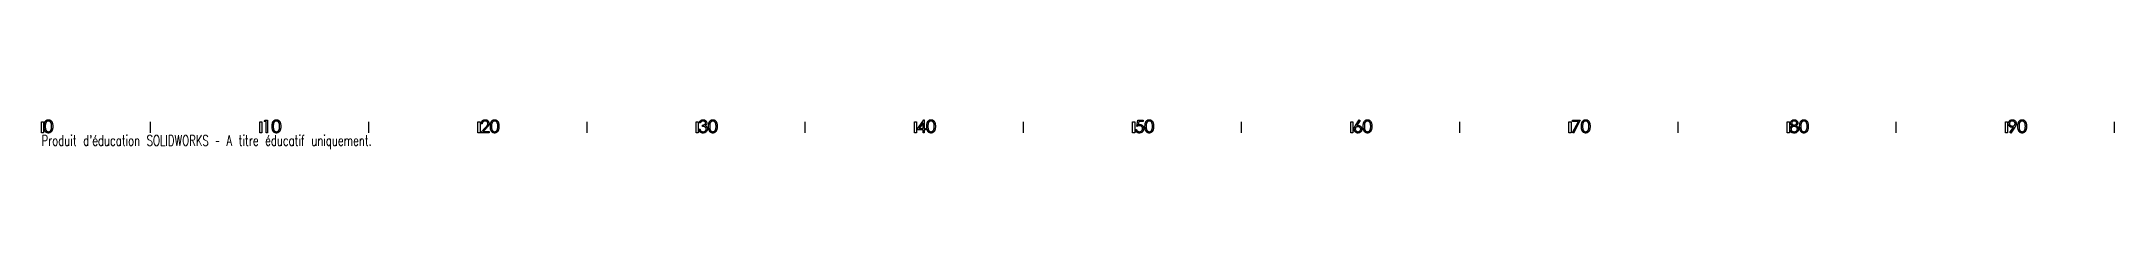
# Model space of a CAD drawing. Header units: millimetres. Extents: x 0 to 950, y -8 to 6.
import ezdxf

# ---------------------------------------------------------------- set-up
doc = ezdxf.new("R2010")
doc.units = ezdxf.units.MM
doc.styles.add('SLDTEXTSTYLE0', font='TXT', dxfattribs={"width": 0.7, "bigfont": 'bigfont'})

msp = doc.modelspace()

# ---------------------------------------------------------------- linework, layer by layer
at = {"color": 7, "linetype": 'Continuous'}
for p, q in [((0, 0), (0, 5)), ((0, 5), (1, 5)), ((1, 0), (0, 0)), ((1, 5), (1, 0)), ((50, 0), (50, 5)), ((100, 0), (100, 5)), ((100, 5), (101, 5)), ((101, 0), (100, 0)), ((101, 5), (101, 0)), ((150, 0), (150, 5)), ((200, 0), (200, 5)), ((200, 5), (201, 5)), ((201, 0), (200, 0)), ((201, 5), (201, 0)), ((250, 0), (250, 5)), ((300, 0), (300, 5)), ((300, 5), (301, 5)), ((301, 0), (300, 0)), ((301, 5), (301, 0)), ((350, 0), (350, 5)), ((400, 0), (400, 5)), ((400, 5), (401, 5)), ((401, 0), (400, 0)), ((401, 5), (401, 0)), ((450, 0), (450, 5)), ((500, 0), (500, 5)), ((500, 5), (501, 5)), ((501, 0), (500, 0)), ((501, 5), (501, 0)), ((550, 0), (550, 5)), ((600, 0), (600, 5)), ((600, 5), (601, 5)), ((601, 0), (600, 0)), ((601, 5), (601, 0)), ((650, 0), (650, 5)), ((700, 0), (700, 5)), ((700, 5), (701, 5)), ((701, 0), (700, 0)), ((701, 5), (701, 0)), ((750, 0), (750, 5)), ((800, 0), (800, 5)), ((800, 5), (801, 5)), ((801, 0), (800, 0)), ((801, 5), (801, 0)), ((850, 0), (850, 5)), ((900, 0), (900, 5)), ((900, 5), (901, 5)), ((901, 0), (900, 0)), ((901, 5), (901, 0)), ((950, 0), (950, 5))]:
    msp.add_line(p, q, dxfattribs=at)
at = {"color": 7, "linetype": 'Continuous', "flags": 128}
for points in [[(1.22, 2.91), (1.23, 3.19), (1.24, 3.45), (1.26, 3.7), (1.29, 3.93), (1.32, 4.15), (1.36, 4.34), (1.41, 4.53), (1.47, 4.69), (1.53, 4.84), (1.61, 4.99), (1.68, 5.12), (1.77, 5.24), (1.86, 5.36), (1.95, 5.46), (2.06, 5.56), (2.16, 5.64), (2.28, 5.72), (2.4, 5.79), (2.52, 5.84), (2.64, 5.89), (2.77, 5.92), (2.9, 5.95), (3.03, 5.97), (3.17, 5.97), (3.17, 5.97), (3.31, 5.97), (3.45, 5.95), (3.58, 5.92), (3.71, 5.89), (3.83, 5.84), (3.95, 5.79), (4.07, 5.72), (4.19, 5.64), (4.3, 5.56), (4.41, 5.46), (4.51, 5.35), (4.6, 5.24), (4.69, 5.11), (4.77, 4.97), (4.84, 4.82), (4.91, 4.66), (4.98, 4.49), (5.03, 4.31), (5.08, 4.11), (5.11, 3.9), (5.14, 3.67), (5.16, 3.43), (5.17, 3.18), (5.18, 2.91), (5.18, 2.91), (5.17, 2.64), (5.16, 2.39), (5.14, 2.15), (5.11, 1.92), (5.08, 1.71), (5.03, 1.51), (4.98, 1.33), (4.92, 1.16), (4.85, 1), (4.77, 0.86), (4.69, 0.72), (4.61, 0.59), (4.51, 0.47), (4.41, 0.37), (4.31, 0.27), (4.19, 0.18), (4.08, 0.1), (3.96, 0.04), (3.83, -0.02), (3.71, -0.07), (3.58, -0.1), (3.45, -0.13), (3.31, -0.14), (3.17, -0.15), (3.17, -0.15), (3.03, -0.14), (2.9, -0.13), (2.77, -0.1), (2.64, -0.07), (2.52, -0.02), (2.4, 0.03), (2.28, 0.1), (2.17, 0.17), (2.06, 0.26), (1.96, 0.35), (1.86, 0.46), (1.77, 0.57), (1.69, 0.69), (1.61, 0.83), (1.54, 0.97), (1.47, 1.13), (1.42, 1.29), (1.36, 1.48), (1.32, 1.68), (1.29, 1.89), (1.26, 2.12), (1.24, 2.37), (1.23, 2.63), (1.22, 2.91)], [(1.75, 2.91), (1.75, 2.68), (1.76, 2.46), (1.77, 2.25), (1.79, 2.06), (1.82, 1.89), (1.85, 1.73), (1.88, 1.58), (1.92, 1.45), (1.97, 1.33), (2.02, 1.22), (2.08, 1.11), (2.15, 1.02), (2.21, 0.93), (2.29, 0.85), (2.37, 0.77), (2.45, 0.7), (2.63, 0.59), (2.81, 0.51), (3, 0.46), (3.19, 0.45), (3.19, 0.45), (3.38, 0.46), (3.57, 0.51), (3.75, 0.59), (3.92, 0.7), (4, 0.76), (4.08, 0.84), (4.15, 0.92), (4.22, 1.01), (4.28, 1.11), (4.34, 1.21), (4.39, 1.33), (4.44, 1.45), (4.44, 1.45), (4.49, 1.6), (4.53, 1.77), (4.57, 1.94), (4.6, 2.12), (4.63, 2.3), (4.64, 2.5), (4.65, 2.7), (4.66, 2.91), (4.66, 2.91), (4.65, 3.12), (4.65, 3.32), (4.63, 3.51), (4.61, 3.69), (4.58, 3.86), (4.55, 4.02), (4.51, 4.18), (4.46, 4.32), (4.41, 4.45), (4.35, 4.57), (4.29, 4.69), (4.23, 4.79), (4.16, 4.89), (4.08, 4.97), (4, 5.05), (3.92, 5.12), (3.74, 5.23), (3.56, 5.31), (3.38, 5.36), (3.19, 5.37), (3.19, 5.37), (3, 5.36), (2.81, 5.31), (2.63, 5.23), (2.45, 5.12), (2.37, 5.05), (2.29, 4.98), (2.22, 4.9), (2.15, 4.81), (2.08, 4.71), (2.03, 4.6), (1.97, 4.49), (1.93, 4.37), (1.88, 4.24), (1.85, 4.1), (1.82, 3.94), (1.79, 3.76), (1.77, 3.57), (1.76, 3.37), (1.75, 3.14), (1.75, 2.91)], [(102.46, 5.82), (103.54, 5.82), (103.54, 5.82), (103.54, 0), (103.54, 0), (103.01, 0), (103.01, 0), (103.01, 5.22), (103.01, 5.22), (102.12, 5.22), (102.12, 5.22), (102.46, 5.82)], [(105.7, 2.91), (105.7, 3.19), (105.72, 3.45), (105.74, 3.7), (105.76, 3.93), (105.8, 4.15), (105.84, 4.34), (105.89, 4.53), (105.95, 4.69), (106.01, 4.84), (106.08, 4.99), (106.16, 5.12), (106.24, 5.24), (106.33, 5.36), (106.43, 5.46), (106.53, 5.56), (106.64, 5.64), (106.76, 5.72), (106.87, 5.79), (106.99, 5.84), (107.12, 5.89), (107.25, 5.92), (107.38, 5.95), (107.51, 5.97), (107.65, 5.97), (107.65, 5.97), (107.79, 5.97), (107.92, 5.95), (108.05, 5.92), (108.18, 5.89), (108.31, 5.84), (108.43, 5.79), (108.55, 5.72), (108.67, 5.64), (108.78, 5.56), (108.88, 5.46), (108.98, 5.35), (109.08, 5.24), (109.16, 5.11), (109.25, 4.97), (109.32, 4.82), (109.39, 4.66), (109.45, 4.49), (109.51, 4.31), (109.55, 4.11), (109.59, 3.9), (109.62, 3.67), (109.64, 3.43), (109.65, 3.18), (109.66, 2.91), (109.66, 2.91), (109.65, 2.64), (109.64, 2.39), (109.62, 2.15), (109.59, 1.92), (109.55, 1.71), (109.51, 1.51), (109.46, 1.33), (109.39, 1.16), (109.33, 1), (109.25, 0.86), (109.17, 0.72), (109.08, 0.59), (108.99, 0.47), (108.89, 0.37), (108.78, 0.27), (108.67, 0.18), (108.55, 0.1), (108.43, 0.04), (108.31, -0.02), (108.19, -0.07), (108.06, -0.1), (107.92, -0.13), (107.79, -0.14), (107.65, -0.15), (107.65, -0.15), (107.51, -0.14), (107.38, -0.13), (107.25, -0.1), (107.12, -0.07), (107, -0.02), (106.88, 0.03), (106.76, 0.1), (106.65, 0.17), (106.54, 0.26), (106.44, 0.35), (106.34, 0.46), (106.25, 0.57), (106.17, 0.69), (106.09, 0.83), (106.02, 0.97), (105.95, 1.13), (105.89, 1.29), (105.84, 1.48), (105.8, 1.68), (105.76, 1.89), (105.74, 2.12), (105.72, 2.37), (105.7, 2.63), (105.7, 2.91)], [(106.22, 2.91), (106.23, 2.68), (106.24, 2.46), (106.25, 2.25), (106.27, 2.06), (106.29, 1.89), (106.32, 1.73), (106.36, 1.58), (106.4, 1.45), (106.45, 1.33), (106.5, 1.22), (106.56, 1.11), (106.62, 1.02), (106.69, 0.93), (106.76, 0.85), (106.84, 0.77), (106.93, 0.7), (107.11, 0.59), (107.29, 0.51), (107.47, 0.46), (107.67, 0.45), (107.67, 0.45), (107.86, 0.46), (108.04, 0.51), (108.22, 0.59), (108.4, 0.7), (108.48, 0.76), (108.56, 0.84), (108.63, 0.92), (108.7, 1.01), (108.76, 1.11), (108.82, 1.21), (108.87, 1.33), (108.91, 1.45), (108.91, 1.45), (108.97, 1.6), (109.01, 1.77), (109.05, 1.94), (109.08, 2.12), (109.1, 2.3), (109.12, 2.5), (109.13, 2.7), (109.13, 2.91), (109.13, 2.91), (109.13, 3.12), (109.12, 3.32), (109.11, 3.51), (109.09, 3.69), (109.06, 3.86), (109.02, 4.02), (108.98, 4.18), (108.94, 4.32), (108.89, 4.45), (108.83, 4.57), (108.77, 4.69), (108.71, 4.79), (108.64, 4.89), (108.56, 4.97), (108.48, 5.05), (108.4, 5.12), (108.22, 5.23), (108.04, 5.31), (107.86, 5.36), (107.67, 5.37), (107.67, 5.37), (107.47, 5.36), (107.28, 5.31), (107.1, 5.23), (106.93, 5.12), (106.84, 5.05), (106.77, 4.98), (106.69, 4.9), (106.62, 4.81), (106.56, 4.71), (106.5, 4.6), (106.45, 4.49), (106.4, 4.37), (106.36, 4.24), (106.33, 4.1), (106.29, 3.94), (106.27, 3.76), (106.25, 3.57), (106.24, 3.37), (106.23, 3.14), (106.22, 2.91)], [(201.97, 4.03), (201.45, 4.03), (201.45, 4.03), (201.46, 4.24), (201.49, 4.44), (201.54, 4.62), (201.6, 4.8), (201.68, 4.97), (201.77, 5.13), (201.88, 5.28), (202.01, 5.42), (202.15, 5.55), (202.3, 5.66), (202.45, 5.76), (202.61, 5.83), (202.79, 5.89), (202.96, 5.94), (203.15, 5.96), (203.35, 5.97), (203.35, 5.97), (203.54, 5.96), (203.72, 5.94), (203.89, 5.9), (204.06, 5.84), (204.21, 5.77), (204.36, 5.68), (204.49, 5.58), (204.62, 5.45), (204.73, 5.32), (204.83, 5.19), (204.91, 5.04), (204.98, 4.89), (205.04, 4.74), (205.07, 4.58), (205.1, 4.41), (205.1, 4.24), (205.1, 4.24), (205.09, 4), (205.04, 3.76), (204.97, 3.54), (204.86, 3.32), (204.8, 3.21), (204.71, 3.08), (204.62, 2.95), (204.51, 2.81), (204.38, 2.66), (204.25, 2.5), (204.09, 2.33), (203.93, 2.15), (203.93, 2.15), (202.47, 0.6), (202.47, 0.6), (205.18, 0.6), (205.18, 0.6), (205.18, 0), (205.18, 0), (201.22, 0), (201.22, 0), (203.48, 2.41), (203.48, 2.41), (203.65, 2.58), (203.79, 2.74), (203.93, 2.89), (204.05, 3.03), (204.15, 3.16), (204.24, 3.27), (204.32, 3.37), (204.37, 3.47), (204.47, 3.64), (204.53, 3.82), (204.57, 4), (204.58, 4.19), (204.58, 4.19), (204.58, 4.31), (204.56, 4.43), (204.53, 4.54), (204.49, 4.64), (204.44, 4.74), (204.38, 4.84), (204.3, 4.93), (204.22, 5.02), (204.12, 5.11), (204.02, 5.18), (203.92, 5.24), (203.81, 5.29), (203.69, 5.32), (203.57, 5.35), (203.45, 5.37), (203.32, 5.37), (203.32, 5.37), (203.18, 5.37), (203.05, 5.35), (202.93, 5.32), (202.81, 5.28), (202.7, 5.24), (202.59, 5.17), (202.49, 5.1), (202.39, 5.02), (202.3, 4.93), (202.23, 4.83), (202.16, 4.72), (202.1, 4.6), (202.05, 4.47), (202.02, 4.33), (201.99, 4.18), (201.97, 4.03)], [(205.7, 2.91), (205.7, 3.19), (205.72, 3.45), (205.74, 3.7), (205.76, 3.93), (205.8, 4.15), (205.84, 4.34), (205.89, 4.53), (205.95, 4.69), (206.01, 4.84), (206.08, 4.99), (206.16, 5.12), (206.24, 5.24), (206.33, 5.36), (206.43, 5.46), (206.53, 5.56), (206.64, 5.64), (206.76, 5.72), (206.87, 5.79), (206.99, 5.84), (207.12, 5.89), (207.25, 5.92), (207.38, 5.95), (207.51, 5.97), (207.65, 5.97), (207.65, 5.97), (207.79, 5.97), (207.92, 5.95), (208.05, 5.92), (208.18, 5.89), (208.31, 5.84), (208.43, 5.79), (208.55, 5.72), (208.67, 5.64), (208.78, 5.56), (208.88, 5.46), (208.98, 5.35), (209.08, 5.24), (209.16, 5.11), (209.25, 4.97), (209.32, 4.82), (209.39, 4.66), (209.45, 4.49), (209.51, 4.31), (209.55, 4.11), (209.59, 3.9), (209.62, 3.67), (209.64, 3.43), (209.65, 3.18), (209.66, 2.91), (209.66, 2.91), (209.65, 2.64), (209.64, 2.39), (209.62, 2.15), (209.59, 1.92), (209.55, 1.71), (209.51, 1.51), (209.46, 1.33), (209.39, 1.16), (209.33, 1), (209.25, 0.86), (209.17, 0.72), (209.08, 0.59), (208.99, 0.47), (208.89, 0.37), (208.78, 0.27), (208.67, 0.18), (208.55, 0.1), (208.43, 0.04), (208.31, -0.02), (208.19, -0.07), (208.06, -0.1), (207.92, -0.13), (207.79, -0.14), (207.65, -0.15), (207.65, -0.15), (207.51, -0.14), (207.38, -0.13), (207.25, -0.1), (207.12, -0.07), (207, -0.02), (206.88, 0.03), (206.76, 0.1), (206.65, 0.17), (206.54, 0.26), (206.44, 0.35), (206.34, 0.46), (206.25, 0.57), (206.17, 0.69), (206.09, 0.83), (206.02, 0.97), (205.95, 1.13), (205.89, 1.29), (205.84, 1.48), (205.8, 1.68), (205.76, 1.89), (205.74, 2.12), (205.72, 2.37), (205.7, 2.63), (205.7, 2.91)], [(206.22, 2.91), (206.23, 2.68), (206.24, 2.46), (206.25, 2.25), (206.27, 2.06), (206.29, 1.89), (206.32, 1.73), (206.36, 1.58), (206.4, 1.45), (206.45, 1.33), (206.5, 1.22), (206.56, 1.11), (206.62, 1.02), (206.69, 0.93), (206.76, 0.85), (206.84, 0.77), (206.93, 0.7), (207.11, 0.59), (207.29, 0.51), (207.47, 0.46), (207.67, 0.45), (207.67, 0.45), (207.86, 0.46), (208.04, 0.51), (208.22, 0.59), (208.4, 0.7), (208.48, 0.76), (208.56, 0.84), (208.63, 0.92), (208.7, 1.01), (208.76, 1.11), (208.82, 1.21), (208.87, 1.33), (208.91, 1.45), (208.91, 1.45), (208.97, 1.6), (209.01, 1.77), (209.05, 1.94), (209.08, 2.12), (209.1, 2.3), (209.12, 2.5), (209.13, 2.7), (209.13, 2.91), (209.13, 2.91), (209.13, 3.12), (209.12, 3.32), (209.11, 3.51), (209.09, 3.69), (209.06, 3.86), (209.02, 4.02), (208.98, 4.18), (208.94, 4.32), (208.89, 4.45), (208.83, 4.57), (208.77, 4.69), (208.71, 4.79), (208.64, 4.89), (208.56, 4.97), (208.48, 5.05), (208.4, 5.12), (208.22, 5.23), (208.04, 5.31), (207.86, 5.36), (207.67, 5.37), (207.67, 5.37), (207.47, 5.36), (207.28, 5.31), (207.1, 5.23), (206.93, 5.12), (206.84, 5.05), (206.77, 4.98), (206.69, 4.9), (206.62, 4.81), (206.56, 4.71), (206.5, 4.6), (206.45, 4.49), (206.4, 4.37), (206.36, 4.24), (206.33, 4.1), (206.29, 3.94), (206.27, 3.76), (206.25, 3.57), (206.24, 3.37), (206.23, 3.14), (206.22, 2.91)], [(301.97, 4.48), (301.45, 4.48), (301.45, 4.48), (301.49, 4.65), (301.55, 4.82), (301.61, 4.97), (301.69, 5.11), (301.77, 5.25), (301.86, 5.37), (301.97, 5.48), (302.08, 5.58), (302.2, 5.67), (302.32, 5.75), (302.45, 5.82), (302.59, 5.87), (302.73, 5.92), (302.87, 5.95), (303.02, 5.96), (303.18, 5.97), (303.18, 5.97), (303.41, 5.96), (303.63, 5.92), (303.84, 5.85), (304.04, 5.76), (304.23, 5.65), (304.4, 5.52), (304.54, 5.37), (304.66, 5.2), (304.76, 5.02), (304.83, 4.84), (304.87, 4.65), (304.88, 4.46), (304.88, 4.46), (304.87, 4.27), (304.84, 4.1), (304.78, 3.94), (304.71, 3.78), (304.61, 3.64), (304.5, 3.5), (304.36, 3.38), (304.2, 3.26), (304.2, 3.26), (304.38, 3.17), (304.55, 3.05), (304.7, 2.92), (304.83, 2.76), (304.83, 2.76), (304.91, 2.65), (304.98, 2.53), (305.04, 2.4), (305.09, 2.27), (305.13, 2.14), (305.16, 2.01), (305.17, 1.87), (305.18, 1.73), (305.18, 1.73), (305.16, 1.49), (305.11, 1.25), (305.03, 1.01), (304.91, 0.79), (304.77, 0.58), (304.6, 0.39), (304.41, 0.23), (304.19, 0.1), (303.95, -0.01), (303.71, -0.09), (303.44, -0.13), (303.17, -0.15), (303.17, -0.15), (302.98, -0.14), (302.8, -0.12), (302.63, -0.09), (302.46, -0.04), (302.31, 0.02), (302.16, 0.1), (302.02, 0.18), (301.89, 0.29), (301.77, 0.4), (301.66, 0.53), (301.56, 0.67), (301.47, 0.83), (301.39, 0.99), (301.32, 1.17), (301.27, 1.36), (301.22, 1.57), (301.22, 1.57), (301.75, 1.57), (301.75, 1.57), (301.79, 1.43), (301.83, 1.31), (301.89, 1.19), (301.94, 1.09), (302, 0.99), (302.06, 0.91), (302.13, 0.83), (302.2, 0.76), (302.2, 0.76), (302.3, 0.69), (302.41, 0.62), (302.52, 0.57), (302.64, 0.53), (302.76, 0.49), (302.89, 0.47), (303.03, 0.45), (303.17, 0.45), (303.17, 0.45), (303.34, 0.45), (303.49, 0.47), (303.64, 0.5), (303.78, 0.54), (303.91, 0.59), (304.03, 0.66), (304.14, 0.73), (304.25, 0.82), (304.35, 0.91), (304.43, 1.01), (304.5, 1.11), (304.56, 1.22), (304.6, 1.33), (304.63, 1.44), (304.65, 1.56), (304.66, 1.68), (304.66, 1.68), (304.64, 1.84), (304.61, 2), (304.54, 2.15), (304.45, 2.3), (304.35, 2.43), (304.22, 2.55), (304.07, 2.65), (303.91, 2.73), (303.82, 2.76), (303.72, 2.8), (303.61, 2.82), (303.48, 2.85), (303.35, 2.87), (303.2, 2.89), (303.04, 2.9), (302.87, 2.91), (302.87, 2.91), (302.87, 3.51), (302.87, 3.51), (303.08, 3.52), (303.29, 3.54), (303.48, 3.58), (303.67, 3.65), (303.84, 3.72), (303.98, 3.8), (304.1, 3.89), (304.19, 3.99), (304.27, 4.1), (304.32, 4.22), (304.35, 4.34), (304.36, 4.46), (304.36, 4.46), (304.35, 4.55), (304.34, 4.64), (304.31, 4.72), (304.28, 4.81), (304.23, 4.88), (304.17, 4.96), (304.1, 5.03), (304.03, 5.1), (303.94, 5.17), (303.85, 5.22), (303.75, 5.27), (303.65, 5.31), (303.54, 5.33), (303.43, 5.36), (303.31, 5.37), (303.19, 5.37), (303.19, 5.37), (302.99, 5.36), (302.8, 5.32), (302.63, 5.26), (302.48, 5.17), (302.4, 5.11), (302.33, 5.05), (302.27, 4.98), (302.2, 4.89), (302.14, 4.8), (302.08, 4.7), (302.02, 4.6), (301.97, 4.48)], [(305.7, 2.91), (305.7, 3.19), (305.72, 3.45), (305.74, 3.7), (305.76, 3.93), (305.8, 4.15), (305.84, 4.34), (305.89, 4.53), (305.95, 4.69), (306.01, 4.84), (306.08, 4.99), (306.16, 5.12), (306.24, 5.24), (306.33, 5.36), (306.43, 5.46), (306.53, 5.56), (306.64, 5.64), (306.76, 5.72), (306.87, 5.79), (306.99, 5.84), (307.12, 5.89), (307.25, 5.92), (307.38, 5.95), (307.51, 5.97), (307.65, 5.97), (307.65, 5.97), (307.79, 5.97), (307.92, 5.95), (308.05, 5.92), (308.18, 5.89), (308.31, 5.84), (308.43, 5.79), (308.55, 5.72), (308.67, 5.64), (308.78, 5.56), (308.88, 5.46), (308.98, 5.35), (309.08, 5.24), (309.16, 5.11), (309.25, 4.97), (309.32, 4.82), (309.39, 4.66), (309.45, 4.49), (309.51, 4.31), (309.55, 4.11), (309.59, 3.9), (309.62, 3.67), (309.64, 3.43), (309.65, 3.18), (309.66, 2.91), (309.66, 2.91), (309.65, 2.64), (309.64, 2.39), (309.62, 2.15), (309.59, 1.92), (309.55, 1.71), (309.51, 1.51), (309.46, 1.33), (309.39, 1.16), (309.33, 1), (309.25, 0.86), (309.17, 0.72), (309.08, 0.59), (308.99, 0.47), (308.89, 0.37), (308.78, 0.27), (308.67, 0.18), (308.55, 0.1), (308.43, 0.04), (308.31, -0.02), (308.19, -0.07), (308.06, -0.1), (307.92, -0.13), (307.79, -0.14), (307.65, -0.15), (307.65, -0.15), (307.51, -0.14), (307.38, -0.13), (307.25, -0.1), (307.12, -0.07), (307, -0.02), (306.88, 0.03), (306.76, 0.1), (306.65, 0.17), (306.54, 0.26), (306.44, 0.35), (306.34, 0.46), (306.25, 0.57), (306.17, 0.69), (306.09, 0.83), (306.02, 0.97), (305.95, 1.13), (305.89, 1.29), (305.84, 1.48), (305.8, 1.68), (305.76, 1.89), (305.74, 2.12), (305.72, 2.37), (305.7, 2.63), (305.7, 2.91)], [(306.22, 2.91), (306.23, 2.68), (306.24, 2.46), (306.25, 2.25), (306.27, 2.06), (306.29, 1.89), (306.32, 1.73), (306.36, 1.58), (306.4, 1.45), (306.45, 1.33), (306.5, 1.22), (306.56, 1.11), (306.62, 1.02), (306.69, 0.93), (306.76, 0.85), (306.84, 0.77), (306.93, 0.7), (307.11, 0.59), (307.29, 0.51), (307.47, 0.46), (307.67, 0.45), (307.67, 0.45), (307.86, 0.46), (308.04, 0.51), (308.22, 0.59), (308.4, 0.7), (308.48, 0.76), (308.56, 0.84), (308.63, 0.92), (308.7, 1.01), (308.76, 1.11), (308.82, 1.21), (308.87, 1.33), (308.91, 1.45), (308.91, 1.45), (308.97, 1.6), (309.01, 1.77), (309.05, 1.94), (309.08, 2.12), (309.1, 2.3), (309.12, 2.5), (309.13, 2.7), (309.13, 2.91), (309.13, 2.91), (309.13, 3.12), (309.12, 3.32), (309.11, 3.51), (309.09, 3.69), (309.06, 3.86), (309.02, 4.02), (308.98, 4.18), (308.94, 4.32), (308.89, 4.45), (308.83, 4.57), (308.77, 4.69), (308.71, 4.79), (308.64, 4.89), (308.56, 4.97), (308.48, 5.05), (308.4, 5.12), (308.22, 5.23), (308.04, 5.31), (307.86, 5.36), (307.67, 5.37), (307.67, 5.37), (307.47, 5.36), (307.28, 5.31), (307.1, 5.23), (306.93, 5.12), (306.84, 5.05), (306.77, 4.98), (306.69, 4.9), (306.62, 4.81), (306.56, 4.71), (306.5, 4.6), (306.45, 4.49), (306.4, 4.37), (306.36, 4.24), (306.33, 4.1), (306.29, 3.94), (306.27, 3.76), (306.25, 3.57), (306.24, 3.37), (306.23, 3.14), (306.22, 2.91)], [(404.4, 5.97), (404.51, 5.97), (404.51, 5.97), (404.51, 1.94), (404.51, 1.94), (405.18, 1.94), (405.18, 1.94), (405.18, 1.34), (405.18, 1.34), (404.51, 1.34), (404.51, 1.34), (404.51, 0), (404.51, 0), (403.99, 0), (403.99, 0), (403.99, 1.34), (403.99, 1.34), (401.22, 1.34), (401.22, 1.34), (404.4, 5.97)], [(403.99, 1.94), (403.99, 4.47), (403.99, 4.47), (402.25, 1.94), (402.25, 1.94), (403.99, 1.94)], [(405.7, 2.91), (405.7, 3.19), (405.72, 3.45), (405.74, 3.7), (405.76, 3.93), (405.8, 4.15), (405.84, 4.34), (405.89, 4.53), (405.95, 4.69), (406.01, 4.84), (406.08, 4.99), (406.16, 5.12), (406.24, 5.24), (406.33, 5.36), (406.43, 5.46), (406.53, 5.56), (406.64, 5.64), (406.76, 5.72), (406.87, 5.79), (406.99, 5.84), (407.12, 5.89), (407.25, 5.92), (407.38, 5.95), (407.51, 5.97), (407.65, 5.97), (407.65, 5.97), (407.79, 5.97), (407.92, 5.95), (408.05, 5.92), (408.18, 5.89), (408.31, 5.84), (408.43, 5.79), (408.55, 5.72), (408.67, 5.64), (408.78, 5.56), (408.88, 5.46), (408.98, 5.35), (409.08, 5.24), (409.16, 5.11), (409.25, 4.97), (409.32, 4.82), (409.39, 4.66), (409.45, 4.49), (409.51, 4.31), (409.55, 4.11), (409.59, 3.9), (409.62, 3.67), (409.64, 3.43), (409.65, 3.18), (409.66, 2.91), (409.66, 2.91), (409.65, 2.64), (409.64, 2.39), (409.62, 2.15), (409.59, 1.92), (409.55, 1.71), (409.51, 1.51), (409.46, 1.33), (409.39, 1.16), (409.33, 1), (409.25, 0.86), (409.17, 0.72), (409.08, 0.59), (408.99, 0.47), (408.89, 0.37), (408.78, 0.27), (408.67, 0.18), (408.55, 0.1), (408.43, 0.04), (408.31, -0.02), (408.19, -0.07), (408.06, -0.1), (407.92, -0.13), (407.79, -0.14), (407.65, -0.15), (407.65, -0.15), (407.51, -0.14), (407.38, -0.13), (407.25, -0.1), (407.12, -0.07), (407, -0.02), (406.88, 0.03), (406.76, 0.1), (406.65, 0.17), (406.54, 0.26), (406.44, 0.35), (406.34, 0.46), (406.25, 0.57), (406.17, 0.69), (406.09, 0.83), (406.02, 0.97), (405.95, 1.13), (405.89, 1.29), (405.84, 1.48), (405.8, 1.68), (405.76, 1.89), (405.74, 2.12), (405.72, 2.37), (405.7, 2.63), (405.7, 2.91)], [(406.22, 2.91), (406.23, 2.68), (406.24, 2.46), (406.25, 2.25), (406.27, 2.06), (406.29, 1.89), (406.32, 1.73), (406.36, 1.58), (406.4, 1.45), (406.45, 1.33), (406.5, 1.22), (406.56, 1.11), (406.62, 1.02), (406.69, 0.93), (406.76, 0.85), (406.84, 0.77), (406.93, 0.7), (407.11, 0.59), (407.29, 0.51), (407.47, 0.46), (407.67, 0.45), (407.67, 0.45), (407.86, 0.46), (408.04, 0.51), (408.22, 0.59), (408.4, 0.7), (408.48, 0.76), (408.56, 0.84), (408.63, 0.92), (408.7, 1.01), (408.76, 1.11), (408.82, 1.21), (408.87, 1.33), (408.91, 1.45), (408.91, 1.45), (408.97, 1.6), (409.01, 1.77), (409.05, 1.94), (409.08, 2.12), (409.1, 2.3), (409.12, 2.5), (409.13, 2.7), (409.13, 2.91), (409.13, 2.91), (409.13, 3.12), (409.12, 3.32), (409.11, 3.51), (409.09, 3.69), (409.06, 3.86), (409.02, 4.02), (408.98, 4.18), (408.94, 4.32), (408.89, 4.45), (408.83, 4.57), (408.77, 4.69), (408.71, 4.79), (408.64, 4.89), (408.56, 4.97), (408.48, 5.05), (408.4, 5.12), (408.22, 5.23), (408.04, 5.31), (407.86, 5.36), (407.67, 5.37), (407.67, 5.37), (407.47, 5.36), (407.28, 5.31), (407.1, 5.23), (406.93, 5.12), (406.84, 5.05), (406.77, 4.98), (406.69, 4.9), (406.62, 4.81), (406.56, 4.71), (406.5, 4.6), (406.45, 4.49), (406.4, 4.37), (406.36, 4.24), (406.33, 4.1), (406.29, 3.94), (406.27, 3.76), (406.25, 3.57), (406.24, 3.37), (406.23, 3.14), (406.22, 2.91)], [(504.88, 5.82), (504.88, 5.22), (504.88, 5.22), (502.9, 5.22), (502.9, 5.22), (502.59, 3.69), (502.59, 3.69), (502.77, 3.74), (502.95, 3.78), (503.12, 3.8), (503.27, 3.81), (503.27, 3.81), (503.47, 3.8), (503.65, 3.77), (503.83, 3.73), (504, 3.67), (504.16, 3.6), (504.31, 3.51), (504.45, 3.4), (504.59, 3.27), (504.71, 3.13), (504.81, 2.99), (504.9, 2.83), (504.98, 2.66), (505.03, 2.49), (505.07, 2.3), (505.1, 2.11), (505.1, 1.9), (505.1, 1.9), (505.1, 1.76), (505.09, 1.62), (505.07, 1.48), (505.04, 1.35), (505, 1.22), (504.96, 1.09), (504.9, 0.97), (504.84, 0.84), (504.77, 0.73), (504.69, 0.62), (504.61, 0.52), (504.53, 0.42), (504.43, 0.33), (504.33, 0.25), (504.23, 0.17), (504.12, 0.11), (504, 0.05), (503.88, 0), (503.76, -0.05), (503.63, -0.09), (503.5, -0.11), (503.36, -0.13), (503.22, -0.15), (503.07, -0.15), (503.07, -0.15), (502.9, -0.14), (502.73, -0.12), (502.57, -0.09), (502.42, -0.03), (502.28, 0.03), (502.14, 0.11), (502, 0.2), (501.88, 0.31), (501.76, 0.43), (501.66, 0.55), (501.57, 0.69), (501.49, 0.83), (501.42, 0.99), (501.37, 1.15), (501.33, 1.32), (501.3, 1.49), (501.3, 1.49), (501.82, 1.49), (501.82, 1.49), (501.86, 1.33), (501.92, 1.18), (501.98, 1.05), (502.06, 0.93), (502.15, 0.83), (502.26, 0.73), (502.38, 0.65), (502.51, 0.58), (502.66, 0.52), (502.8, 0.48), (502.95, 0.46), (503.1, 0.45), (503.1, 0.45), (503.25, 0.45), (503.4, 0.47), (503.54, 0.51), (503.67, 0.55), (503.8, 0.61), (503.92, 0.69), (504.04, 0.77), (504.15, 0.87), (504.25, 0.98), (504.34, 1.09), (504.41, 1.22), (504.47, 1.34), (504.52, 1.48), (504.56, 1.62), (504.58, 1.77), (504.58, 1.92), (504.58, 1.92), (504.58, 2.06), (504.56, 2.2), (504.53, 2.32), (504.49, 2.44), (504.43, 2.55), (504.37, 2.66), (504.29, 2.76), (504.2, 2.85), (504.1, 2.94), (503.99, 3.01), (503.88, 3.07), (503.75, 3.12), (503.62, 3.16), (503.48, 3.19), (503.33, 3.2), (503.18, 3.21), (503.18, 3.21), (503.04, 3.2), (502.9, 3.19), (502.75, 3.17), (502.59, 3.13), (502.43, 3.09), (502.26, 3.04), (502.08, 2.98), (501.9, 2.91), (501.9, 2.91), (502.49, 5.82), (502.49, 5.82), (504.88, 5.82)], [(505.7, 2.91), (505.7, 3.19), (505.72, 3.45), (505.74, 3.7), (505.76, 3.93), (505.8, 4.15), (505.84, 4.34), (505.89, 4.53), (505.95, 4.69), (506.01, 4.84), (506.08, 4.99), (506.16, 5.12), (506.24, 5.24), (506.33, 5.36), (506.43, 5.46), (506.53, 5.56), (506.64, 5.64), (506.76, 5.72), (506.87, 5.79), (506.99, 5.84), (507.12, 5.89), (507.25, 5.92), (507.38, 5.95), (507.51, 5.97), (507.65, 5.97), (507.65, 5.97), (507.79, 5.97), (507.92, 5.95), (508.05, 5.92), (508.18, 5.89), (508.31, 5.84), (508.43, 5.79), (508.55, 5.72), (508.67, 5.64), (508.78, 5.56), (508.88, 5.46), (508.98, 5.35), (509.08, 5.24), (509.16, 5.11), (509.25, 4.97), (509.32, 4.82), (509.39, 4.66), (509.45, 4.49), (509.51, 4.31), (509.55, 4.11), (509.59, 3.9), (509.62, 3.67), (509.64, 3.43), (509.65, 3.18), (509.66, 2.91), (509.66, 2.91), (509.65, 2.64), (509.64, 2.39), (509.62, 2.15), (509.59, 1.92), (509.55, 1.71), (509.51, 1.51), (509.46, 1.33), (509.39, 1.16), (509.33, 1), (509.25, 0.86), (509.17, 0.72), (509.08, 0.59), (508.99, 0.47), (508.89, 0.37), (508.78, 0.27), (508.67, 0.18), (508.55, 0.1), (508.43, 0.04), (508.31, -0.02), (508.19, -0.07), (508.06, -0.1), (507.92, -0.13), (507.79, -0.14), (507.65, -0.15), (507.65, -0.15), (507.51, -0.14), (507.38, -0.13), (507.25, -0.1), (507.12, -0.07), (507, -0.02), (506.88, 0.03), (506.76, 0.1), (506.65, 0.17), (506.54, 0.26), (506.44, 0.35), (506.34, 0.46), (506.25, 0.57), (506.17, 0.69), (506.09, 0.83), (506.02, 0.97), (505.95, 1.13), (505.89, 1.29), (505.84, 1.48), (505.8, 1.68), (505.76, 1.89), (505.74, 2.12), (505.72, 2.37), (505.7, 2.63), (505.7, 2.91)], [(506.22, 2.91), (506.23, 2.68), (506.24, 2.46), (506.25, 2.25), (506.27, 2.06), (506.29, 1.89), (506.32, 1.73), (506.36, 1.58), (506.4, 1.45), (506.45, 1.33), (506.5, 1.22), (506.56, 1.11), (506.62, 1.02), (506.69, 0.93), (506.76, 0.85), (506.84, 0.77), (506.93, 0.7), (507.11, 0.59), (507.29, 0.51), (507.47, 0.46), (507.67, 0.45), (507.67, 0.45), (507.86, 0.46), (508.04, 0.51), (508.22, 0.59), (508.4, 0.7), (508.48, 0.76), (508.56, 0.84), (508.63, 0.92), (508.7, 1.01), (508.76, 1.11), (508.82, 1.21), (508.87, 1.33), (508.91, 1.45), (508.91, 1.45), (508.97, 1.6), (509.01, 1.77), (509.05, 1.94), (509.08, 2.12), (509.1, 2.3), (509.12, 2.5), (509.13, 2.7), (509.13, 2.91), (509.13, 2.91), (509.13, 3.12), (509.12, 3.32), (509.11, 3.51), (509.09, 3.69), (509.06, 3.86), (509.02, 4.02), (508.98, 4.18), (508.94, 4.32), (508.89, 4.45), (508.83, 4.57), (508.77, 4.69), (508.71, 4.79), (508.64, 4.89), (508.56, 4.97), (508.48, 5.05), (508.4, 5.12), (508.22, 5.23), (508.04, 5.31), (507.86, 5.36), (507.67, 5.37), (507.67, 5.37), (507.47, 5.36), (507.28, 5.31), (507.1, 5.23), (506.93, 5.12), (506.84, 5.05), (506.77, 4.98), (506.69, 4.9), (506.62, 4.81), (506.56, 4.71), (506.5, 4.6), (506.45, 4.49), (506.4, 4.37), (506.36, 4.24), (506.33, 4.1), (506.29, 3.94), (506.27, 3.76), (506.25, 3.57), (506.24, 3.37), (506.23, 3.14), (506.22, 2.91)], [(603.91, 5.97), (604.31, 5.65), (604.31, 5.65), (602.77, 3.3), (602.77, 3.3), (603.08, 3.34), (603.38, 3.36), (603.38, 3.36), (603.55, 3.35), (603.73, 3.33), (603.89, 3.29), (604.04, 3.23), (604.19, 3.16), (604.34, 3.08), (604.47, 2.98), (604.6, 2.86), (604.72, 2.73), (604.82, 2.6), (604.91, 2.45), (604.98, 2.31), (605.03, 2.15), (605.07, 1.98), (605.1, 1.81), (605.1, 1.63), (605.1, 1.63), (605.09, 1.39), (605.05, 1.16), (604.97, 0.94), (604.87, 0.73), (604.74, 0.54), (604.59, 0.37), (604.41, 0.22), (604.21, 0.09), (603.99, -0.02), (603.76, -0.09), (603.53, -0.13), (603.29, -0.15), (603.29, -0.15), (603.05, -0.14), (602.82, -0.09), (602.61, -0.02), (602.4, 0.08), (602.2, 0.21), (602.03, 0.36), (601.88, 0.53), (601.76, 0.73), (601.65, 0.94), (601.58, 1.16), (601.54, 1.39), (601.52, 1.62), (601.52, 1.62), (601.53, 1.8), (601.56, 1.99), (601.6, 2.18), (601.66, 2.37), (601.7, 2.47), (601.75, 2.58), (601.8, 2.69), (601.86, 2.8), (601.93, 2.92), (602, 3.05), (602.09, 3.18), (602.17, 3.31), (602.17, 3.31), (603.91, 5.97)], [(603.27, 2.76), (603.14, 2.76), (603.01, 2.74), (602.89, 2.71), (602.77, 2.68), (602.67, 2.63), (602.57, 2.57), (602.47, 2.5), (602.38, 2.42), (602.3, 2.34), (602.24, 2.24), (602.18, 2.15), (602.13, 2.05), (602.09, 1.94), (602.07, 1.83), (602.05, 1.72), (602.04, 1.6), (602.04, 1.6), (602.05, 1.48), (602.07, 1.37), (602.1, 1.26), (602.14, 1.16), (602.19, 1.06), (602.25, 0.96), (602.33, 0.87), (602.42, 0.79), (602.51, 0.71), (602.61, 0.64), (602.72, 0.58), (602.83, 0.53), (602.94, 0.5), (603.06, 0.47), (603.18, 0.45), (603.31, 0.45), (603.31, 0.45), (603.44, 0.45), (603.57, 0.47), (603.69, 0.5), (603.8, 0.53), (603.91, 0.58), (604.02, 0.64), (604.11, 0.71), (604.21, 0.79), (604.3, 0.87), (604.37, 0.96), (604.44, 1.06), (604.49, 1.16), (604.53, 1.26), (604.56, 1.37), (604.58, 1.48), (604.58, 1.6), (604.58, 1.6), (604.58, 1.72), (604.56, 1.83), (604.53, 1.94), (604.49, 2.05), (604.43, 2.15), (604.37, 2.24), (604.29, 2.34), (604.2, 2.42), (604.1, 2.5), (603.99, 2.57), (603.89, 2.63), (603.77, 2.68), (603.65, 2.71), (603.53, 2.74), (603.4, 2.76), (603.27, 2.76)], [(605.7, 2.91), (605.7, 3.19), (605.72, 3.45), (605.74, 3.7), (605.76, 3.93), (605.8, 4.15), (605.84, 4.34), (605.89, 4.53), (605.95, 4.69), (606.01, 4.84), (606.08, 4.99), (606.16, 5.12), (606.24, 5.24), (606.33, 5.36), (606.43, 5.46), (606.53, 5.56), (606.64, 5.64), (606.76, 5.72), (606.87, 5.79), (606.99, 5.84), (607.12, 5.89), (607.25, 5.92), (607.38, 5.95), (607.51, 5.97), (607.65, 5.97), (607.65, 5.97), (607.79, 5.97), (607.92, 5.95), (608.05, 5.92), (608.18, 5.89), (608.31, 5.84), (608.43, 5.79), (608.55, 5.72), (608.67, 5.64), (608.78, 5.56), (608.88, 5.46), (608.98, 5.35), (609.08, 5.24), (609.16, 5.11), (609.25, 4.97), (609.32, 4.82), (609.39, 4.66), (609.45, 4.49), (609.51, 4.31), (609.55, 4.11), (609.59, 3.9), (609.62, 3.67), (609.64, 3.43), (609.65, 3.18), (609.66, 2.91), (609.66, 2.91), (609.65, 2.64), (609.64, 2.39), (609.62, 2.15), (609.59, 1.92), (609.55, 1.71), (609.51, 1.51), (609.46, 1.33), (609.39, 1.16), (609.33, 1), (609.25, 0.86), (609.17, 0.72), (609.08, 0.59), (608.99, 0.47), (608.89, 0.37), (608.78, 0.27), (608.67, 0.18), (608.55, 0.1), (608.43, 0.04), (608.31, -0.02), (608.19, -0.07), (608.06, -0.1), (607.92, -0.13), (607.79, -0.14), (607.65, -0.15), (607.65, -0.15), (607.51, -0.14), (607.38, -0.13), (607.25, -0.1), (607.12, -0.07), (607, -0.02), (606.88, 0.03), (606.76, 0.1), (606.65, 0.17), (606.54, 0.26), (606.44, 0.35), (606.34, 0.46), (606.25, 0.57), (606.17, 0.69), (606.09, 0.83), (606.02, 0.97), (605.95, 1.13), (605.89, 1.29), (605.84, 1.48), (605.8, 1.68), (605.76, 1.89), (605.74, 2.12), (605.72, 2.37), (605.7, 2.63), (605.7, 2.91)], [(606.22, 2.91), (606.23, 2.68), (606.24, 2.46), (606.25, 2.25), (606.27, 2.06), (606.29, 1.89), (606.32, 1.73), (606.36, 1.58), (606.4, 1.45), (606.45, 1.33), (606.5, 1.22), (606.56, 1.11), (606.62, 1.02), (606.69, 0.93), (606.76, 0.85), (606.84, 0.77), (606.93, 0.7), (607.11, 0.59), (607.29, 0.51), (607.47, 0.46), (607.67, 0.45), (607.67, 0.45), (607.86, 0.46), (608.04, 0.51), (608.22, 0.59), (608.4, 0.7), (608.48, 0.76), (608.56, 0.84), (608.63, 0.92), (608.7, 1.01), (608.76, 1.11), (608.82, 1.21), (608.87, 1.33), (608.91, 1.45), (608.91, 1.45), (608.97, 1.6), (609.01, 1.77), (609.05, 1.94), (609.08, 2.12), (609.1, 2.3), (609.12, 2.5), (609.13, 2.7), (609.13, 2.91), (609.13, 2.91), (609.13, 3.12), (609.12, 3.32), (609.11, 3.51), (609.09, 3.69), (609.06, 3.86), (609.02, 4.02), (608.98, 4.18), (608.94, 4.32), (608.89, 4.45), (608.83, 4.57), (608.77, 4.69), (608.71, 4.79), (608.64, 4.89), (608.56, 4.97), (608.48, 5.05), (608.4, 5.12), (608.22, 5.23), (608.04, 5.31), (607.86, 5.36), (607.67, 5.37), (607.67, 5.37), (607.47, 5.36), (607.28, 5.31), (607.1, 5.23), (606.93, 5.12), (606.84, 5.05), (606.77, 4.98), (606.69, 4.9), (606.62, 4.81), (606.56, 4.71), (606.5, 4.6), (606.45, 4.49), (606.4, 4.37), (606.36, 4.24), (606.33, 4.1), (606.29, 3.94), (606.27, 3.76), (606.25, 3.57), (606.24, 3.37), (606.23, 3.14), (606.22, 2.91)], [(701.6, 5.82), (705.18, 5.82), (705.18, 5.82), (702.12, -0.15), (702.12, -0.15), (701.67, 0.1), (701.67, 0.1), (704.3, 5.22), (704.3, 5.22), (701.6, 5.22), (701.6, 5.22), (701.6, 5.82)], [(705.7, 2.91), (705.7, 3.19), (705.72, 3.45), (705.74, 3.7), (705.76, 3.93), (705.8, 4.15), (705.84, 4.34), (705.89, 4.53), (705.95, 4.69), (706.01, 4.84), (706.08, 4.99), (706.16, 5.12), (706.24, 5.24), (706.33, 5.36), (706.43, 5.46), (706.53, 5.56), (706.64, 5.64), (706.76, 5.72), (706.87, 5.79), (706.99, 5.84), (707.12, 5.89), (707.25, 5.92), (707.38, 5.95), (707.51, 5.97), (707.65, 5.97), (707.65, 5.97), (707.79, 5.97), (707.92, 5.95), (708.05, 5.92), (708.18, 5.89), (708.31, 5.84), (708.43, 5.79), (708.55, 5.72), (708.67, 5.64), (708.78, 5.56), (708.88, 5.46), (708.98, 5.35), (709.08, 5.24), (709.16, 5.11), (709.25, 4.97), (709.32, 4.82), (709.39, 4.66), (709.45, 4.49), (709.51, 4.31), (709.55, 4.11), (709.59, 3.9), (709.62, 3.67), (709.64, 3.43), (709.65, 3.18), (709.66, 2.91), (709.66, 2.91), (709.65, 2.64), (709.64, 2.39), (709.62, 2.15), (709.59, 1.92), (709.55, 1.71), (709.51, 1.51), (709.46, 1.33), (709.39, 1.16), (709.33, 1), (709.25, 0.86), (709.17, 0.72), (709.08, 0.59), (708.99, 0.47), (708.89, 0.37), (708.78, 0.27), (708.67, 0.18), (708.55, 0.1), (708.43, 0.04), (708.31, -0.02), (708.19, -0.07), (708.06, -0.1), (707.92, -0.13), (707.79, -0.14), (707.65, -0.15), (707.65, -0.15), (707.51, -0.14), (707.38, -0.13), (707.25, -0.1), (707.12, -0.07), (707, -0.02), (706.88, 0.03), (706.76, 0.1), (706.65, 0.17), (706.54, 0.26), (706.44, 0.35), (706.34, 0.46), (706.25, 0.57), (706.17, 0.69), (706.09, 0.83), (706.02, 0.97), (705.95, 1.13), (705.89, 1.29), (705.84, 1.48), (705.8, 1.68), (705.76, 1.89), (705.74, 2.12), (705.72, 2.37), (705.7, 2.63), (705.7, 2.91)], [(706.22, 2.91), (706.23, 2.68), (706.24, 2.46), (706.25, 2.25), (706.27, 2.06), (706.29, 1.89), (706.32, 1.73), (706.36, 1.58), (706.4, 1.45), (706.45, 1.33), (706.5, 1.22), (706.56, 1.11), (706.62, 1.02), (706.69, 0.93), (706.76, 0.85), (706.84, 0.77), (706.93, 0.7), (707.11, 0.59), (707.29, 0.51), (707.47, 0.46), (707.67, 0.45), (707.67, 0.45), (707.86, 0.46), (708.04, 0.51), (708.22, 0.59), (708.4, 0.7), (708.48, 0.76), (708.56, 0.84), (708.63, 0.92), (708.7, 1.01), (708.76, 1.11), (708.82, 1.21), (708.87, 1.33), (708.91, 1.45), (708.91, 1.45), (708.97, 1.6), (709.01, 1.77), (709.05, 1.94), (709.08, 2.12), (709.1, 2.3), (709.12, 2.5), (709.13, 2.7), (709.13, 2.91), (709.13, 2.91), (709.13, 3.12), (709.12, 3.32), (709.11, 3.51), (709.09, 3.69), (709.06, 3.86), (709.02, 4.02), (708.98, 4.18), (708.94, 4.32), (708.89, 4.45), (708.83, 4.57), (708.77, 4.69), (708.71, 4.79), (708.64, 4.89), (708.56, 4.97), (708.48, 5.05), (708.4, 5.12), (708.22, 5.23), (708.04, 5.31), (707.86, 5.36), (707.67, 5.37), (707.67, 5.37), (707.47, 5.36), (707.28, 5.31), (707.1, 5.23), (706.93, 5.12), (706.84, 5.05), (706.77, 4.98), (706.69, 4.9), (706.62, 4.81), (706.56, 4.71), (706.5, 4.6), (706.45, 4.49), (706.4, 4.37), (706.36, 4.24), (706.33, 4.1), (706.29, 3.94), (706.27, 3.76), (706.25, 3.57), (706.24, 3.37), (706.23, 3.14), (706.22, 2.91)], [(804.05, 3.24), (804.2, 3.17), (804.33, 3.09), (804.45, 3.01), (804.56, 2.92), (804.66, 2.84), (804.76, 2.75), (804.84, 2.66), (804.91, 2.56), (804.97, 2.47), (805.03, 2.37), (805.07, 2.26), (805.11, 2.16), (805.14, 2.05), (805.16, 1.93), (805.17, 1.82), (805.18, 1.7), (805.18, 1.7), (805.17, 1.53), (805.15, 1.36), (805.12, 1.21), (805.07, 1.05), (805.01, 0.9), (804.93, 0.76), (804.84, 0.62), (804.74, 0.49), (804.74, 0.49), (804.6, 0.34), (804.44, 0.21), (804.27, 0.1), (804.08, 0.01), (803.88, -0.06), (803.67, -0.11), (803.44, -0.14), (803.19, -0.15), (803.19, -0.15), (802.96, -0.14), (802.74, -0.11), (802.53, -0.07), (802.34, -0.01), (802.16, 0.07), (802, 0.17), (801.86, 0.28), (801.72, 0.41), (801.61, 0.55), (801.5, 0.7), (801.42, 0.85), (801.35, 1), (801.29, 1.16), (801.26, 1.32), (801.23, 1.48), (801.22, 1.65), (801.22, 1.65), (801.23, 1.77), (801.24, 1.89), (801.26, 2), (801.29, 2.12), (801.33, 2.23), (801.38, 2.33), (801.43, 2.44), (801.49, 2.54), (801.57, 2.64), (801.65, 2.73), (801.75, 2.82), (801.85, 2.91), (801.96, 3), (802.09, 3.08), (802.23, 3.16), (802.37, 3.24), (802.37, 3.24), (802.17, 3.36), (802, 3.49), (801.85, 3.63), (801.73, 3.78), (801.64, 3.95), (801.58, 4.12), (801.54, 4.29), (801.52, 4.48), (801.52, 4.48), (801.54, 4.66), (801.58, 4.84), (801.65, 5.03), (801.75, 5.21), (801.87, 5.37), (802.02, 5.52), (802.18, 5.65), (802.37, 5.77), (802.57, 5.86), (802.78, 5.92), (803, 5.96), (803.23, 5.97), (803.23, 5.97), (803.45, 5.96), (803.66, 5.92), (803.87, 5.85), (804.06, 5.76), (804.24, 5.65), (804.4, 5.52), (804.54, 5.37), (804.66, 5.2), (804.76, 5.02), (804.83, 4.84), (804.87, 4.65), (804.88, 4.46), (804.88, 4.46), (804.87, 4.27), (804.83, 4.09), (804.76, 3.92), (804.67, 3.77), (804.56, 3.62), (804.42, 3.49), (804.25, 3.36), (804.05, 3.24)], [(803.23, 2.91), (803.08, 2.9), (802.93, 2.89), (802.79, 2.86), (802.65, 2.81), (802.52, 2.76), (802.4, 2.69), (802.28, 2.62), (802.17, 2.53), (802.07, 2.43), (801.99, 2.33), (801.91, 2.22), (801.85, 2.11), (801.81, 2), (801.77, 1.88), (801.75, 1.76), (801.75, 1.63), (801.75, 1.63), (801.76, 1.47), (801.79, 1.32), (801.85, 1.18), (801.93, 1.03), (802.03, 0.9), (802.15, 0.78), (802.28, 0.68), (802.44, 0.6), (802.61, 0.53), (802.79, 0.49), (802.99, 0.46), (803.2, 0.45), (803.2, 0.45), (803.36, 0.45), (803.52, 0.47), (803.66, 0.5), (803.8, 0.54), (803.93, 0.59), (804.05, 0.66), (804.16, 0.73), (804.26, 0.82), (804.35, 0.91), (804.43, 1.01), (804.5, 1.11), (804.56, 1.22), (804.6, 1.33), (804.63, 1.44), (804.65, 1.56), (804.66, 1.68), (804.66, 1.68), (804.65, 1.8), (804.63, 1.92), (804.6, 2.03), (804.55, 2.14), (804.49, 2.24), (804.42, 2.34), (804.34, 2.44), (804.24, 2.54), (804.13, 2.62), (804.02, 2.7), (803.9, 2.76), (803.78, 2.82), (803.65, 2.86), (803.52, 2.89), (803.38, 2.9), (803.23, 2.91)], [(803.2, 5.37), (803.08, 5.37), (802.96, 5.36), (802.85, 5.34), (802.74, 5.31), (802.64, 5.27), (802.55, 5.22), (802.46, 5.17), (802.37, 5.1), (802.3, 5.04), (802.23, 4.96), (802.17, 4.89), (802.13, 4.81), (802.09, 4.73), (802.07, 4.65), (802.05, 4.56), (802.04, 4.47), (802.04, 4.47), (802.05, 4.38), (802.07, 4.29), (802.09, 4.2), (802.13, 4.12), (802.18, 4.04), (802.24, 3.96), (802.31, 3.88), (802.4, 3.8), (802.49, 3.73), (802.58, 3.67), (802.68, 3.62), (802.78, 3.58), (802.88, 3.55), (802.99, 3.53), (803.1, 3.51), (803.22, 3.51), (803.22, 3.51), (803.37, 3.52), (803.51, 3.54), (803.65, 3.58), (803.79, 3.64), (803.92, 3.71), (804.03, 3.8), (804.12, 3.9), (804.21, 4.01), (804.27, 4.13), (804.32, 4.24), (804.35, 4.36), (804.36, 4.48), (804.36, 4.48), (804.35, 4.56), (804.34, 4.64), (804.32, 4.72), (804.28, 4.8), (804.24, 4.88), (804.19, 4.95), (804.13, 5.02), (804.06, 5.09), (803.98, 5.16), (803.9, 5.21), (803.8, 5.26), (803.7, 5.3), (803.59, 5.33), (803.46, 5.36), (803.34, 5.37), (803.2, 5.37)], [(805.7, 2.91), (805.7, 3.19), (805.72, 3.45), (805.74, 3.7), (805.76, 3.93), (805.8, 4.15), (805.84, 4.34), (805.89, 4.53), (805.95, 4.69), (806.01, 4.84), (806.08, 4.99), (806.16, 5.12), (806.24, 5.24), (806.33, 5.36), (806.43, 5.46), (806.53, 5.56), (806.64, 5.64), (806.76, 5.72), (806.87, 5.79), (806.99, 5.84), (807.12, 5.89), (807.25, 5.92), (807.38, 5.95), (807.51, 5.97), (807.65, 5.97), (807.65, 5.97), (807.79, 5.97), (807.92, 5.95), (808.05, 5.92), (808.18, 5.89), (808.31, 5.84), (808.43, 5.79), (808.55, 5.72), (808.67, 5.64), (808.78, 5.56), (808.88, 5.46), (808.98, 5.35), (809.08, 5.24), (809.16, 5.11), (809.25, 4.97), (809.32, 4.82), (809.39, 4.66), (809.45, 4.49), (809.51, 4.31), (809.55, 4.11), (809.59, 3.9), (809.62, 3.67), (809.64, 3.43), (809.65, 3.18), (809.66, 2.91), (809.66, 2.91), (809.65, 2.64), (809.64, 2.39), (809.62, 2.15), (809.59, 1.92), (809.55, 1.71), (809.51, 1.51), (809.46, 1.33), (809.39, 1.16), (809.33, 1), (809.25, 0.86), (809.17, 0.72), (809.08, 0.59), (808.99, 0.47), (808.89, 0.37), (808.78, 0.27), (808.67, 0.18), (808.55, 0.1), (808.43, 0.04), (808.31, -0.02), (808.19, -0.07), (808.06, -0.1), (807.92, -0.13), (807.79, -0.14), (807.65, -0.15), (807.65, -0.15), (807.51, -0.14), (807.38, -0.13), (807.25, -0.1), (807.12, -0.07), (807, -0.02), (806.88, 0.03), (806.76, 0.1), (806.65, 0.17), (806.54, 0.26), (806.44, 0.35), (806.34, 0.46), (806.25, 0.57), (806.17, 0.69), (806.09, 0.83), (806.02, 0.97), (805.95, 1.13), (805.89, 1.29), (805.84, 1.48), (805.8, 1.68), (805.76, 1.89), (805.74, 2.12), (805.72, 2.37), (805.7, 2.63), (805.7, 2.91)], [(806.22, 2.91), (806.23, 2.68), (806.24, 2.46), (806.25, 2.25), (806.27, 2.06), (806.29, 1.89), (806.32, 1.73), (806.36, 1.58), (806.4, 1.45), (806.45, 1.33), (806.5, 1.22), (806.56, 1.11), (806.62, 1.02), (806.69, 0.93), (806.76, 0.85), (806.84, 0.77), (806.93, 0.7), (807.11, 0.59), (807.29, 0.51), (807.47, 0.46), (807.67, 0.45), (807.67, 0.45), (807.86, 0.46), (808.04, 0.51), (808.22, 0.59), (808.4, 0.7), (808.48, 0.76), (808.56, 0.84), (808.63, 0.92), (808.7, 1.01), (808.76, 1.11), (808.82, 1.21), (808.87, 1.33), (808.91, 1.45), (808.91, 1.45), (808.97, 1.6), (809.01, 1.77), (809.05, 1.94), (809.08, 2.12), (809.1, 2.3), (809.12, 2.5), (809.13, 2.7), (809.13, 2.91), (809.13, 2.91), (809.13, 3.12), (809.12, 3.32), (809.11, 3.51), (809.09, 3.69), (809.06, 3.86), (809.02, 4.02), (808.98, 4.18), (808.94, 4.32), (808.89, 4.45), (808.83, 4.57), (808.77, 4.69), (808.71, 4.79), (808.64, 4.89), (808.56, 4.97), (808.48, 5.05), (808.4, 5.12), (808.22, 5.23), (808.04, 5.31), (807.86, 5.36), (807.67, 5.37), (807.67, 5.37), (807.47, 5.36), (807.28, 5.31), (807.1, 5.23), (806.93, 5.12), (806.84, 5.05), (806.77, 4.98), (806.69, 4.9), (806.62, 4.81), (806.56, 4.71), (806.5, 4.6), (806.45, 4.49), (806.4, 4.37), (806.36, 4.24), (806.33, 4.1), (806.29, 3.94), (806.27, 3.76), (806.25, 3.57), (806.24, 3.37), (806.23, 3.14), (806.22, 2.91)], [(902.49, -0.15), (902.08, 0.14), (902.08, 0.14), (903.69, 2.51), (903.69, 2.51), (903.38, 2.47), (903.08, 2.46), (903.08, 2.46), (902.9, 2.47), (902.72, 2.49), (902.55, 2.53), (902.39, 2.59), (902.24, 2.66), (902.09, 2.74), (901.95, 2.84), (901.82, 2.96), (901.7, 3.09), (901.59, 3.22), (901.5, 3.37), (901.43, 3.52), (901.37, 3.67), (901.33, 3.84), (901.31, 4.01), (901.3, 4.19), (901.3, 4.19), (901.31, 4.43), (901.36, 4.66), (901.43, 4.88), (901.54, 5.09), (901.67, 5.28), (901.82, 5.45), (902.01, 5.6), (902.21, 5.73), (902.44, 5.83), (902.67, 5.91), (902.91, 5.95), (903.15, 5.97), (903.15, 5.97), (903.39, 5.95), (903.62, 5.91), (903.85, 5.84), (904.06, 5.74), (904.26, 5.61), (904.43, 5.45), (904.59, 5.28), (904.72, 5.08), (904.82, 4.87), (904.9, 4.64), (904.94, 4.42), (904.96, 4.18), (904.96, 4.18), (904.95, 4), (904.92, 3.81), (904.87, 3.62), (904.81, 3.42), (904.77, 3.32), (904.72, 3.22), (904.67, 3.1), (904.6, 2.99), (904.54, 2.87), (904.46, 2.74), (904.38, 2.61), (904.28, 2.47), (904.28, 2.47), (902.49, -0.15)], [(903.18, 3.06), (903.32, 3.07), (903.45, 3.08), (903.57, 3.11), (903.69, 3.14), (903.8, 3.19), (903.9, 3.25), (904, 3.32), (904.09, 3.4), (904.17, 3.49), (904.24, 3.58), (904.3, 3.67), (904.35, 3.77), (904.38, 3.88), (904.41, 3.99), (904.43, 4.1), (904.43, 4.22), (904.43, 4.22), (904.43, 4.33), (904.41, 4.45), (904.38, 4.56), (904.34, 4.66), (904.28, 4.76), (904.22, 4.86), (904.14, 4.95), (904.05, 5.03), (903.95, 5.11), (903.85, 5.18), (903.74, 5.24), (903.63, 5.29), (903.51, 5.33), (903.39, 5.35), (903.26, 5.37), (903.12, 5.37), (903.12, 5.37), (902.99, 5.37), (902.86, 5.35), (902.74, 5.33), (902.62, 5.29), (902.51, 5.24), (902.4, 5.18), (902.3, 5.11), (902.2, 5.03), (902.11, 4.95), (902.04, 4.86), (901.97, 4.76), (901.92, 4.66), (901.87, 4.56), (901.84, 4.45), (901.83, 4.33), (901.82, 4.22), (901.82, 4.22), (901.83, 4.1), (901.85, 3.99), (901.88, 3.88), (901.92, 3.77), (901.98, 3.67), (902.04, 3.58), (902.13, 3.49), (902.22, 3.4), (902.32, 3.32), (902.43, 3.25), (902.54, 3.19), (902.66, 3.14), (902.78, 3.11), (902.91, 3.08), (903.04, 3.07), (903.18, 3.06)], [(905.7, 2.91), (905.7, 3.19), (905.72, 3.45), (905.74, 3.7), (905.76, 3.93), (905.8, 4.15), (905.84, 4.34), (905.89, 4.53), (905.95, 4.69), (906.01, 4.84), (906.08, 4.99), (906.16, 5.12), (906.24, 5.24), (906.33, 5.36), (906.43, 5.46), (906.53, 5.56), (906.64, 5.64), (906.76, 5.72), (906.87, 5.79), (906.99, 5.84), (907.12, 5.89), (907.25, 5.92), (907.38, 5.95), (907.51, 5.97), (907.65, 5.97), (907.65, 5.97), (907.79, 5.97), (907.92, 5.95), (908.05, 5.92), (908.18, 5.89), (908.31, 5.84), (908.43, 5.79), (908.55, 5.72), (908.67, 5.64), (908.78, 5.56), (908.88, 5.46), (908.98, 5.35), (909.08, 5.24), (909.16, 5.11), (909.25, 4.97), (909.32, 4.82), (909.39, 4.66), (909.45, 4.49), (909.51, 4.31), (909.55, 4.11), (909.59, 3.9), (909.62, 3.67), (909.64, 3.43), (909.65, 3.18), (909.66, 2.91), (909.66, 2.91), (909.65, 2.64), (909.64, 2.39), (909.62, 2.15), (909.59, 1.92), (909.55, 1.71), (909.51, 1.51), (909.46, 1.33), (909.39, 1.16), (909.33, 1), (909.25, 0.86), (909.17, 0.72), (909.08, 0.59), (908.99, 0.47), (908.89, 0.37), (908.78, 0.27), (908.67, 0.18), (908.55, 0.1), (908.43, 0.04), (908.31, -0.02), (908.19, -0.07), (908.06, -0.1), (907.92, -0.13), (907.79, -0.14), (907.65, -0.15), (907.65, -0.15), (907.51, -0.14), (907.38, -0.13), (907.25, -0.1), (907.12, -0.07), (907, -0.02), (906.88, 0.03), (906.76, 0.1), (906.65, 0.17), (906.54, 0.26), (906.44, 0.35), (906.34, 0.46), (906.25, 0.57), (906.17, 0.69), (906.09, 0.83), (906.02, 0.97), (905.95, 1.13), (905.89, 1.29), (905.84, 1.48), (905.8, 1.68), (905.76, 1.89), (905.74, 2.12), (905.72, 2.37), (905.7, 2.63), (905.7, 2.91)], [(906.22, 2.91), (906.23, 2.68), (906.24, 2.46), (906.25, 2.25), (906.27, 2.06), (906.29, 1.89), (906.32, 1.73), (906.36, 1.58), (906.4, 1.45), (906.45, 1.33), (906.5, 1.22), (906.56, 1.11), (906.62, 1.02), (906.69, 0.93), (906.76, 0.85), (906.84, 0.77), (906.93, 0.7), (907.11, 0.59), (907.29, 0.51), (907.47, 0.46), (907.67, 0.45), (907.67, 0.45), (907.86, 0.46), (908.04, 0.51), (908.22, 0.59), (908.4, 0.7), (908.48, 0.76), (908.56, 0.84), (908.63, 0.92), (908.7, 1.01), (908.76, 1.11), (908.82, 1.21), (908.87, 1.33), (908.91, 1.45), (908.91, 1.45), (908.97, 1.6), (909.01, 1.77), (909.05, 1.94), (909.08, 2.12), (909.1, 2.3), (909.12, 2.5), (909.13, 2.7), (909.13, 2.91), (909.13, 2.91), (909.13, 3.12), (909.12, 3.32), (909.11, 3.51), (909.09, 3.69), (909.06, 3.86), (909.02, 4.02), (908.98, 4.18), (908.94, 4.32), (908.89, 4.45), (908.83, 4.57), (908.77, 4.69), (908.71, 4.79), (908.64, 4.89), (908.56, 4.97), (908.48, 5.05), (908.4, 5.12), (908.22, 5.23), (908.04, 5.31), (907.86, 5.36), (907.67, 5.37), (907.67, 5.37), (907.47, 5.36), (907.28, 5.31), (907.1, 5.23), (906.93, 5.12), (906.84, 5.05), (906.77, 4.98), (906.69, 4.9), (906.62, 4.81), (906.56, 4.71), (906.5, 4.6), (906.45, 4.49), (906.4, 4.37), (906.36, 4.24), (906.33, 4.1), (906.29, 3.94), (906.27, 3.76), (906.25, 3.57), (906.24, 3.37), (906.23, 3.14), (906.22, 2.91)]]:
    msp.add_lwpolyline(points, dxfattribs=at)

# ---------------------------------------------------------------- texts
at = {"color": 7, "linetype": 'Continuous', "insert": (0, -1.17), "char_height": 4.8336, "attachment_point": 1, "style": 'SLDTEXTSTYLE0'}
msp.add_mtext("Produit d'éducation SOLIDWORKS – A titre éducatif uniquement.", dxfattribs=at)

doc.saveas('drawing.dxf')
